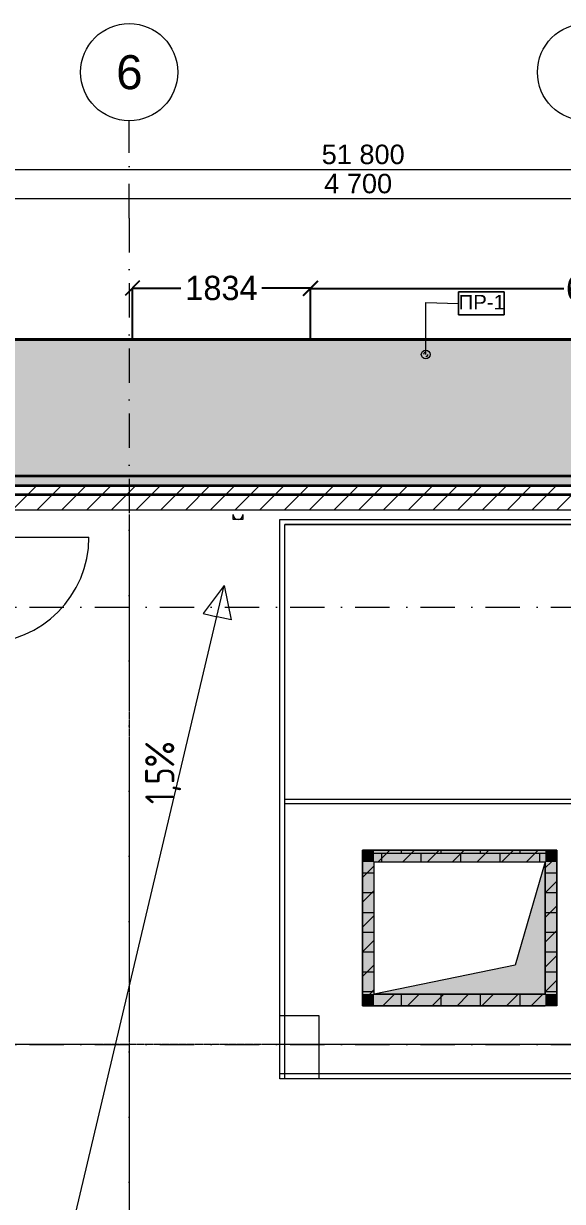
# Model space of a CAD drawing. Header units: millimetres. Extents: x 1499747 to 4230374, y -28481 to 441852.
# Drawn here: x 2454391 to 2459935, y 257261 to 269373 of the extents above; entities that cross this region are included whole.
import ezdxf
from ezdxf.xclip import XClip

# ---------------------------------------------------------------- set-up
doc = ezdxf.new("R2010")
doc.units = ezdxf.units.MM
doc.header["$MEASUREMENT"] = 0
doc.header["$XCLIPFRAME"] = 0
doc.set_wipeout_variables(frame=1)
for name, pattern in [('CENTER2', [28.575, 19.05, -3.175, 3.175, -3.175]), ('Dot & Dashed', [670.277762, 352.777767, -176.388884, 0, -141.111112]), ('Wipeout_Contour', [1000, 0, -1000]), ('Штрихпунктирная', [670.277762, 352.777767, -176.388884, 0, -141.111112])]:
    doc.linetypes.add(name, pattern=pattern)
for name, color, linetype in [('0_ANNOT_Dimensions', 7, 'Continuous'), ('13 этаж_25_2D - Общий_Ном._пера__20', 7, 'Continuous'), ('Чертеж и Рисунок', 7, 'Continuous')]:
    doc.layers.add(name, color=color, linetype=linetype)
for name, color, linetype, lineweight in [('13 этаж_25_2D - Общий_Ном._пера__1_Ном._пера__7', 7, 'Continuous', 18), ('13 этаж_25_2D - Общий_Ном._пера__20_Ном._пера__1', 1, 'Continuous', 18), ('13 этаж_25_АР 06.03 custom_70_12 этаж_13_Интерьер - Мебель_Ном._пера__153_Ном._пера__153', 153, 'Continuous', 18), ('13 этаж_25_АР 06.03 custom_70_12 этаж_13_Интерьер - Мебель_Ном._пера__5_Ном._пера__5', 5, 'Continuous', 18), ('13 этаж_25_АР 06.03 custom_70_12 этаж_13_Интерьер - Мебель_Ном._пера__8_Ном._пера__8', 8, 'Continuous', 18), ('13 этаж_25_АР 06.03 custom_70_13-ось_Ном._пера__7_Ном._пера__7', 7, 'Continuous', 18), ('13 этаж_25_АР 06.03 custom_70__8 hatch_Ном._пера__8_Ном._пера__8', 8, 'Continuous', 18), ('13 этаж_25_АР 06.03 custom_70__Оси_Ном._пера__8_Ном._пера__8', 8, 'Continuous', 18), ('13 этаж_25_АР 06.03 custom_70_Зина_Ном._пера__7_Ном._пера__7', 7, 'Continuous', 18), ('13 этаж_25_АР 06.03 custom_70_мет. конструкции_Ном._пера__5_Ном._пера__5', 5, 'Continuous', 18), ('13 этаж_25_АР 06.03 custom_70_Подложк_Ном._пера__1_Ном._пера__1', 1, 'Continuous', 18), ('13 этаж_25_АР 06.03 custom_70_Подложк_Ном._пера__8_Ном._пера__8', 8, 'Continuous', 18), ('13 этаж_25_АР 06.03 custom_70_Стойки_Ном._пера__7_Ном._пера__7', 7, 'Continuous', 18), ('13 этаж_25_АР 06.03 custom_70_Шахты 101_Ном._пера__14_Ном._пера__7', 7, 'Continuous', 18), ('13 этаж_25_АР 06.03 custom_70_Шахты 101_Ном._пера__7_Ном._пера__7', 7, 'Continuous', 18), ('13 этаж_25_АР 06.03 custom_70_Шахты_Ном._пера__7_Ном._пера__7', 7, 'Continuous', 18), ('13 этаж_25_Двери Archicad_Ном._пера__3_Ном._пера__30', 30, 'Continuous', 18), ('13 этаж_25_Конструктив - Перекрытия_Ном._пера__1_Ном._пера__7', 7, 'Continuous', 18), ('13 этаж_25_Конструктив - Стены Ненесущие Газоблок_Ном._пера__169_Ном._пера__83', 83, 'Continuous', 18), ('13 этаж_25_Конструктив - Стены Ненесущие Газоблок_Ном._пера__47_Ном._пера__7', 7, 'Continuous', 18), ('13 этаж_25_Конструктив - Стены Ненесущие Газоблок_Ном._пера__74_Ном._пера__255', 255, 'Continuous', 18), ('13 этаж_25_Парапет_Ном._пера__102_Ном._пера__9', 9, 'Continuous', 18), ('13 этаж_25_Парапет_Ном._пера__20_Ном._пера__1', 1, 'Continuous', 18), ('13 этаж_25_Размер - Осевые Размеры_Ном._пера__1_Ном._пера__7', 7, 'Continuous', 18), ('13 этаж_25_Элемент Модели - Оси_Ном._пера__2_Ном._пера__8', 8, 'Continuous', 18), ('FTP Cable', 130, 'Continuous', 30), ('Кабель 2х6 mm', 150, 'Continuous', 30)]:
    doc.layers.add(name, color=color, linetype=linetype, lineweight=lineweight)
doc.styles.add('СГЕНЕРИР_СТИЛЬ_2', font='arial.ttf')
doc.styles.add('СГЕНЕРИР_СТИЛЬ_3', font='isocpeur.ttf', dxfattribs={"width": 0.8})
doc.dimstyles.get("Standard").update_dxf_attribs({"dimtxt": 0.18, "dimasz": 0.18, "dimexe": 0.18, "dimexo": 0.0625, "dimgap": 0.09, "dimtad": 0, "dimtih": 1, "dimtoh": 1, "dimdec": 4, "dimzin": 0, "dimdsep": 46, "dimtxsty": 'Standard', "dimcen": 0.09, "dimadec": 0, "dimazin": 0, "dimtfac": 1, "dimtdec": 4, "dimtofl": 0, "dimtmove": 0, "dimatfit": 3, "dimfxl": 1, "dimtolj": 1, "dimtzin": 0, "dimarcsym": 0})
pattern_1 = [(45, (1162404.69, 34264.05), (-127.2792, 127.2792), [])]

# ---------------------------------------------------------------- blocks, each defined once
blk = doc.blocks.new('Чертеж_4_25', base_point=(1186000, 29700))
at = {"layer": '13 этаж_25_АР 06.03 custom_70__8 hatch_Ном._пера__8_Ном._пера__8', "linetype": 'Continuous', "true_color": 0xc7c8ca}
blk.add_hatch(color=9, dxfattribs=at).paths.add_polyline_path([(1190185, 42344), (1189877, 41282), (1188425, 40984), (1190185, 40984)])
at = {"layer": '13 этаж_25_АР 06.03 custom_70_Шахты_Ном._пера__7_Ном._пера__7', "linetype": 'Continuous', "true_color": 0xc7c8ca}
h = blk.add_hatch(dxfattribs=at)
h.set_pattern_fill('AR_B816_0046_0019', color=9, style=0, pattern_type=2)
h.set_pattern_definition([(0, (1023281.01, -133771.58), (0, 203.2), []), (90, (1023281.01, -133771.58), (-203.2, 203.2), [203.2, -203.2])])
h.paths.add_polyline_path([(1188305, 40864), (1190305, 40864), (1190305, 42464), (1188305, 42464)])
h.paths.add_polyline_path([(1188425, 40984), (1188425, 42344), (1190185, 42344), (1190185, 40984)], flags=0)
at = {"layer": '13 этаж_25_Конструктив - Стены Ненесущие Газоблок_Ном._пера__169_Ном._пера__83', "linetype": 'Continuous', "true_color": 0xc7c8ca}
h = blk.add_hatch(dxfattribs=at)
h.set_pattern_fill('БЛОКИ_БЕТОННЫЕ_ЭФФЕКТИВН_72', color=9, style=0, pattern_type=2)
h.set_pattern_definition(pattern_1)
h.paths.add_polyline_path([(1199455, 46214), (1184405, 46214), (1184405, 45964), (1199455, 45964)])
h = blk.add_hatch(dxfattribs=at)
h.set_pattern_fill('БЛОКИ_БЕТОННЫЕ_ЭФФЕКТИВН_72', color=9, style=0, pattern_type=2)
h.set_pattern_definition(pattern_1)
h.paths.add_polyline_path([(1188305, 42344), (1188425, 42344), (1188305, 42464)])
h = blk.add_hatch(dxfattribs=at)
h.set_pattern_fill('БЛОКИ_БЕТОННЫЕ_ЭФФЕКТИВН_72', color=9, style=0, pattern_type=2)
h.set_pattern_definition(pattern_1)
h.paths.add_polyline_path([(1188305, 42464), (1188425, 42344), (1188425, 42464)])
h = blk.add_hatch(dxfattribs=at)
h.set_pattern_fill('БЛОКИ_БЕТОННЫЕ_ЭФФЕКТИВН_72', color=9, style=0, pattern_type=2)
h.set_pattern_definition(pattern_1)
h.paths.add_polyline_path([(1190185, 42464), (1188425, 42464), (1188425, 42344), (1190185, 42344)])
at = {"layer": '13 этаж_25_Конструктив - Стены Ненесущие Газоблок_Ном._пера__169_Ном._пера__83', "linetype": 'Continuous'}
h = blk.add_hatch(dxfattribs=at)
h.set_pattern_fill('БЛОКИ_БЕТОННЫЕ_ЭФФЕКТИВН_72', color=256, style=0, pattern_type=2)
h.set_pattern_definition(pattern_1)
h.paths.add_polyline_path([(1190185, 42344), (1190305, 42344), (1190305, 42464)])
at = {"layer": '13 этаж_25_Конструктив - Стены Ненесущие Газоблок_Ном._пера__169_Ном._пера__83', "linetype": 'Continuous', "true_color": 0xc7c8ca}
h = blk.add_hatch(dxfattribs=at)
h.set_pattern_fill('БЛОКИ_БЕТОННЫЕ_ЭФФЕКТИВН_72', color=9, style=0, pattern_type=2)
h.set_pattern_definition(pattern_1)
h.paths.add_polyline_path([(1190185, 42464), (1190185, 42344), (1190305, 42464)])
h = blk.add_hatch(dxfattribs=at)
h.set_pattern_fill('БЛОКИ_БЕТОННЫЕ_ЭФФЕКТИВН_72', color=9, style=0, pattern_type=2)
h.set_pattern_definition(pattern_1)
h.paths.add_polyline_path([(1188305, 42344), (1188305, 40984), (1188425, 40984), (1188425, 42344)])
h = blk.add_hatch(dxfattribs=at)
h.set_pattern_fill('БЛОКИ_БЕТОННЫЕ_ЭФФЕКТИВН_72', color=9, style=0, pattern_type=2)
h.set_pattern_definition(pattern_1)
h.paths.add_polyline_path([(1190305, 40984), (1190305, 42344), (1190185, 42344), (1190185, 40984)])
at = {"layer": '13 этаж_25_Конструктив - Стены Ненесущие Газоблок_Ном._пера__169_Ном._пера__83', "linetype": 'Continuous'}
h = blk.add_hatch(dxfattribs=at)
h.set_pattern_fill('БЛОКИ_БЕТОННЫЕ_ЭФФЕКТИВН_72', color=256, style=0, pattern_type=2)
h.set_pattern_definition(pattern_1)
h.paths.add_polyline_path([(1188425, 40984), (1188305, 40984), (1188305, 40864)])
at = {"layer": '13 этаж_25_Конструктив - Стены Ненесущие Газоблок_Ном._пера__169_Ном._пера__83', "linetype": 'Continuous', "true_color": 0xc7c8ca}
h = blk.add_hatch(dxfattribs=at)
h.set_pattern_fill('БЛОКИ_БЕТОННЫЕ_ЭФФЕКТИВН_72', color=9, style=0, pattern_type=2)
h.set_pattern_definition(pattern_1)
h.paths.add_polyline_path([(1188425, 40984), (1188305, 40864), (1188425, 40864)])
h = blk.add_hatch(dxfattribs=at)
h.set_pattern_fill('БЛОКИ_БЕТОННЫЕ_ЭФФЕКТИВН_72', color=9, style=0, pattern_type=2)
h.set_pattern_definition(pattern_1)
h.paths.add_polyline_path([(1188425, 40864), (1190185, 40864), (1190185, 40984), (1188425, 40984)])
h = blk.add_hatch(dxfattribs=at)
h.set_pattern_fill('БЛОКИ_БЕТОННЫЕ_ЭФФЕКТИВН_72', color=9, style=0, pattern_type=2)
h.set_pattern_definition(pattern_1)
h.paths.add_polyline_path([(1190185, 40984), (1190185, 40864), (1190305, 40864)])
h = blk.add_hatch(dxfattribs=at)
h.set_pattern_fill('БЛОКИ_БЕТОННЫЕ_ЭФФЕКТИВН_72', color=9, style=0, pattern_type=2)
h.set_pattern_definition(pattern_1)
h.paths.add_polyline_path([(1190305, 40984), (1190185, 40984), (1190305, 40864)])
at = {"layer": '13 этаж_25_Конструктив - Стены Ненесущие Газоблок_Ном._пера__74_Ном._пера__255', "linetype": 'Continuous', "true_color": 0xc7c8ca}
for points in [[(1188305, 42344), (1188425, 42344), (1188305, 42464)], [(1188305, 42464), (1188425, 42344), (1188425, 42464)], [(1190185, 42464), (1188425, 42464), (1188425, 42344), (1190185, 42344)], [(1190185, 42344), (1190305, 42344), (1190305, 42464)], [(1190185, 42464), (1190185, 42344), (1190305, 42464)], [(1188305, 42344), (1188305, 40984), (1188425, 40984), (1188425, 42344)], [(1190305, 40984), (1190305, 42344), (1190185, 42344), (1190185, 40984)], [(1188425, 40984), (1188305, 40984), (1188305, 40864)], [(1188425, 40984), (1188305, 40864), (1188425, 40864)], [(1188425, 40864), (1190185, 40864), (1190185, 40984), (1188425, 40984)], [(1190185, 40984), (1190185, 40864), (1190305, 40864)], [(1190305, 40984), (1190185, 40984), (1190305, 40864)]]:
    blk.add_hatch(color=9, dxfattribs=at).paths.add_polyline_path(points)
at = {"layer": '13 этаж_25_Парапет_Ном._пера__102_Ном._пера__9', "linetype": 'Continuous', "true_color": 0xc7c8ca}
for points in [[(1181365, 46214), (1185903, 46214), (1185903, 47714), (1181365, 47714)], [(1185903, 47714), (1185903, 46214), (1214605, 46214), (1214605, 47714)]]:
    blk.add_hatch(color=9, dxfattribs=at).paths.add_polyline_path(points)
at = {"layer": '13 этаж_25_2D - Общий_Ном._пера__1_Ном._пера__7', "color": 9, "linetype": 'Continuous', "true_color": 0xc7c8ca}
blk.add_line((1188956, 47561), (1188956, 47744), dxfattribs=at)
at = {"layer": '13 этаж_25_2D - Общий_Ном._пера__1_Ном._пера__7', "color": 9, "linetype": 'Continuous', "true_color": 0xc7c8ca, "flags": 128}
for points in [[(1188956, 47584, 0.414214), (1188934, 47561)], [(1188956, 47539, 0.414214), (1188979, 47561)]]:
    blk.add_lwpolyline(points, format="xyb", dxfattribs=at)
at = {"layer": '13 этаж_25_2D - Общий_Ном._пера__1_Ном._пера__7', "color": 9, "linetype": 'Continuous', "true_color": 0xc7c8ca}
blk.add_circle((1188956, 47561), 45.6, dxfattribs=at)
at = {"layer": '13 этаж_25_АР 06.03 custom_70_12 этаж_13_Интерьер - Мебель_Ном._пера__153_Ном._пера__153', "color": 9, "linetype": 'Continuous', "true_color": 0xc7c8ca, "flags": 128}
blk.add_lwpolyline([(1187455, 40764), (1187855, 40764), (1187855, 40114), (1187455, 40114)], close=True, dxfattribs=at)
at = {"layer": '13 этаж_25_АР 06.03 custom_70_12 этаж_13_Интерьер - Мебель_Ном._пера__5_Ном._пера__5', "color": 9, "linetype": 'Continuous', "true_color": 0xc7c8ca, "flags": 128}
blk.add_lwpolyline([(1187505, 42939), (1187505, 45814)], dxfattribs=at)
at = {"layer": '13 этаж_25_АР 06.03 custom_70_12 этаж_13_Интерьер - Мебель_Ном._пера__8_Ном._пера__8', "color": 9, "linetype": 'Continuous', "true_color": 0xc7c8ca, "flags": 128}
blk.add_lwpolyline([(1187455, 40764), (1187855, 40764), (1187855, 40114), (1187455, 40114)], close=True, dxfattribs=at)
at = {"layer": '13 этаж_25_АР 06.03 custom_70__Оси_Ном._пера__8_Ном._пера__8', "color": 9, "linetype": 'CENTER2', "true_color": 0xc7c8ca}
for p, q in [((1185905, 45914), (1185905, 30214)), ((1200720, 40464), (1169820, 40464))]:
    blk.add_line(p, q, dxfattribs=at)
at = {"layer": '13 этаж_25_АР 06.03 custom_70_Зина_Ном._пера__7_Ном._пера__7', "color": 9, "linetype": 'Continuous', "true_color": 0xc7c8ca}
for p, q in [((1186883, 45186), (1186667, 44898)), ((1186883, 45186), (1186953, 44833)), ((1186667, 44898), (1186810, 44865)), ((1186953, 44833), (1186810, 44865))]:
    blk.add_line(p, q, dxfattribs=at)
at = {"layer": '13 этаж_25_АР 06.03 custom_70_мет. конструкции_Ном._пера__5_Ном._пера__5', "color": 9, "linetype": 'Continuous', "true_color": 0xc7c8ca, "flags": 128}
for points in [[(1187455, 40714), (1187455, 45864)], [(1187455, 45864), (1190655, 45864)], [(1187505, 42989), (1190655, 42989), (1190655, 42939), (1187505, 42939)], [(1187505, 40164), (1187505, 42939)], [(1187455, 40114), (1187455, 40714)], [(1187505, 40114), (1187505, 40714)], [(1190655, 40164), (1187455, 40164)], [(1190655, 40114), (1187455, 40114)]]:
    blk.add_lwpolyline(points, dxfattribs=at)
blk.add_lwpolyline([(1190655, 45814), (1187505, 45814)], close=True, dxfattribs=at)
at = {"layer": '13 этаж_25_АР 06.03 custom_70_Подложк_Ном._пера__1_Ном._пера__1', "color": 9, "linetype": 'Continuous', "true_color": 0xc7c8ca}
blk.add_arc((1187025, 45914), 50, 180, 0, dxfattribs=at)
at = {"layer": '13 этаж_25_АР 06.03 custom_70_Подложк_Ном._пера__8_Ном._пера__8', "color": 9, "linetype": 'Continuous', "true_color": 0xc7c8ca, "flags": 128}
blk.add_lwpolyline([(1187075, 45914), (1187075, 45864), (1186975, 45864), (1186975, 45914)], dxfattribs=at)
at = {"layer": '13 этаж_25_АР 06.03 custom_70_Стойки_Ном._пера__7_Ном._пера__7', "color": 9, "linetype": 'Continuous', "true_color": 0xc7c8ca, "flags": 128}
blk.add_lwpolyline([(1185325, 38609), (1186883, 45186)], dxfattribs=at)
at = {"layer": '13 этаж_25_АР 06.03 custom_70_Шахты 101_Ном._пера__14_Ном._пера__7', "color": 9, "linetype": 'Continuous', "true_color": 0xc7c8ca, "flags": 128}
blk.add_lwpolyline([(1188425, 40984), (1190185, 40984), (1190185, 42344), (1189877, 41282)], close=True, dxfattribs=at)
at = {"layer": '13 этаж_25_АР 06.03 custom_70_Шахты 101_Ном._пера__7_Ном._пера__7', "color": 9, "linetype": 'Continuous', "true_color": 0xc7c8ca, "flags": 128}
blk.add_lwpolyline([(1188425, 40984), (1188425, 42344), (1190185, 42344)], dxfattribs=at)
at = {"layer": '13 этаж_25_АР 06.03 custom_70_Шахты_Ном._пера__7_Ном._пера__7', "color": 9, "linetype": 'Continuous', "true_color": 0xc7c8ca, "flags": 128}
for points in [[(1188305, 40864), (1188305, 42464), (1190305, 42464), (1190305, 40864)], [(1188425, 40984), (1188425, 42344), (1190185, 42344), (1190185, 40984)]]:
    blk.add_lwpolyline(points, close=True, dxfattribs=at)
at = {"layer": '13 этаж_25_Двери Archicad_Ном._пера__3_Ном._пера__30', "color": 9, "linetype": 'Continuous', "true_color": 0xc7c8ca}
blk.add_line((1184405, 45682), (1185491, 45682), dxfattribs=at)
blk.add_arc((1184405, 45682), 1086, 270, 360, dxfattribs=at)
at = {"layer": '13 этаж_25_Конструктив - Перекрытия_Ном._пера__1_Ном._пера__7', "linetype": 'Continuous', "flags": 128}
blk.add_lwpolyline([(1169570, 32064), (1169570, 47364), (1181405, 47364), (1181405, 46214), (1199705, 46214), (1199705, 29914), (1190355, 29914), (1180955, 29914), (1180955, 32064)], close=True, dxfattribs=at)
at = {"layer": '13 этаж_25_Конструктив - Стены Ненесущие Газоблок_Ном._пера__47_Ном._пера__7', "color": 9, "linetype": 'Continuous', "true_color": 0xc7c8ca, "flags": 128}
for points in [[(1199705, 46214), (1184405, 46214)], [(1184405, 45964), (1199455, 45964)], [(1188305, 42464), (1188305, 42344)], [(1190305, 42464), (1188305, 42464)], [(1190305, 42464), (1190305, 42344)], [(1188305, 42344), (1188305, 40984)], [(1188425, 42344), (1190185, 42344)], [(1188425, 40984), (1188425, 42344)], [(1190185, 42344), (1190185, 40984)], [(1190305, 40864), (1190305, 42344)], [(1188305, 40864), (1188305, 40984)], [(1190185, 40984), (1188425, 40984)], [(1188305, 40864), (1190185, 40864)], [(1190305, 40864), (1190185, 40864)]]:
    blk.add_lwpolyline(points, dxfattribs=at)
at = {"layer": '13 этаж_25_Парапет_Ном._пера__20_Ном._пера__1', "color": 9, "linetype": 'Continuous', "true_color": 0xc7c8ca}
for p, q in [((1185903, 47714), (1181365, 47714)), ((1185903, 47714), (1214605, 47714)), ((1185903, 46214), (1181365, 46214)), ((1185903, 46214), (1214605, 46214))]:
    blk.add_line(p, q, dxfattribs=at)
at = {"layer": '13 этаж_25_Парапет_Ном._пера__20_Ном._пера__1', "color": 9, "linetype": 'Dot & Dashed', "true_color": 0xc7c8ca}
for p, q in [((1180952, 46214), (1185905, 46214)), ((1185903, 46214), (1214605, 46214))]:
    blk.add_line(p, q, dxfattribs=at)
at = {"layer": '13 этаж_25_Размер - Осевые Размеры_Ном._пера__1_Ном._пера__7', "linetype": 'Continuous'}
for p, q in [((1162405, 49464), (1214205, 49464)), ((1181205, 49164), (1185905, 49164)), ((1185905, 49164), (1185905, 49164)), ((1185905, 49164), (1185905, 49164)), ((1185905, 49164), (1185905, 49164)), ((1185905, 49164), (1190605, 49164)), ((1185905, 49164), (1185905, 49164))]:
    blk.add_line(p, q, dxfattribs=at)
at = {"layer": '13 этаж_25_Элемент Модели - Оси_Ном._пера__2_Ном._пера__8', "linetype": 'Штрихпунктирная'}
for p, q in [((1185905, 48964), (1185905, 49964)), ((1185905, 48964), (1185905, 14064)), ((1159405, 45964), (1216205, 45964)), ((1159405, 44964), (1216205, 44964)), ((1159405, 40464), (1216205, 40464))]:
    blk.add_line(p, q, dxfattribs=at)
at = {"layer": '13 этаж_25_Элемент Модели - Оси_Ном._пера__2_Ном._пера__8', "linetype": 'Continuous'}
blk.add_line((1185905, 48964), (1185905, 48964), dxfattribs=at)
blk.add_line((1185905, 48964), (1185905, 48964), dxfattribs=at)
for centre in [(1185905, 50464), (1190605, 50464)]:
    blk.add_circle(centre, 500, dxfattribs=at)
at = {"layer": '13 этаж_25_АР 06.03 custom_70_13-ось_Ном._пера__7_Ном._пера__7', "color": 9, "linetype": 'Continuous', "true_color": 0xc7c8ca, "insert": (1186439, 42938), "char_height": 300, "attachment_point": 7, "rotation": 90, "style": 'СГЕНЕРИР_СТИЛЬ_3'}
blk.add_mtext('\\A1;{\\pql;\\fISOCPEUR|b0|i0|c204|p0;\\W0.800000;1,5%}', dxfattribs=at)
at = {"layer": '13 этаж_25_Размер - Осевые Размеры_Ном._пера__1_Ном._пера__7', "linetype": 'Continuous', "char_height": 200, "attachment_point": 7, "style": 'СГЕНЕРИР_СТИЛЬ_2'}
for s, insert in [('\\A1;{\\pql;\\fArial|b0|i0|c204|p0;\\W1.000000;51\xa0800}', (1187885, 49516)), ('\\A1;{\\pql;\\fArial|b0|i0|c204|p0;\\W1.000000;4\xa0700}', (1187911, 49216))]:
    blk.add_mtext(s, dxfattribs=dict(at, insert=insert))
at = {"layer": '13 этаж_25_Элемент Модели - Оси_Ном._пера__2_Ном._пера__8', "linetype": 'Continuous', "insert": (1185771, 50639), "char_height": 350, "attachment_point": 1, "style": 'СГЕНЕРИР_СТИЛЬ_2'}
blk.add_mtext('\\A1;{\\pql;\\fArial|b0|i0|c204|p0;\\W1.000000;6}', dxfattribs=at)
at = {"color": 9, "linetype": 'Wipeout_Contour', "ltscale": 4761997.472742094, "true_color": 0xc7c8ca}
blk.add_wipeout([(1189294, 48204), (1189294, 47968), (1189762, 47968), (1189762, 48204)], dxfattribs=at).dxf.layer = '13 этаж_25_2D - Общий_Ном._пера__20'
at = {"layer": '13 этаж_25_2D - Общий_Ном._пера__1_Ном._пера__7', "color": 9, "linetype": 'Continuous', "true_color": 0xc7c8ca, "flags": 128}
blk.add_lwpolyline([(1188956, 47561), (1188956, 48095), (1189294, 48086)], dxfattribs=at)
blk.add_lwpolyline([(1189294, 48204), (1189762, 48204), (1189762, 47968), (1189294, 47968)], close=True, dxfattribs=at)
at = {"layer": '13 этаж_25_2D - Общий_Ном._пера__20_Ном._пера__1', "color": 9, "linetype": 'Continuous', "true_color": 0xc7c8ca}
for p, q in [((1189294, 48204), (1189294, 47968)), ((1189762, 48204), (1189294, 48204)), ((1189762, 47968), (1189762, 48204)), ((1189294, 47968), (1189762, 47968))]:
    blk.add_line(p, q, dxfattribs=at)
at = {"layer": '13 этаж_25_2D - Общий_Ном._пера__20_Ном._пера__1', "color": 9, "linetype": 'Continuous', "true_color": 0xc7c8ca, "insert": (1189294, 48099), "char_height": 150, "attachment_point": 4, "style": 'СГЕНЕРИР_СТИЛЬ_2'}
blk.add_mtext('\\A1;{\\pql;\\fArial|b0|i0|c204|p0;\\W1.000000;ПР-1}', dxfattribs=at)
blk = doc.blocks.new('_Oblique')
at = {"color": 0, "linetype": 'ByBlock', "lineweight": -2}
blk.add_line((-0.5, -0.5), (0.5, 0.5), dxfattribs=at)
blk = doc.blocks.new('*D255')
at = {"layer": '0_ANNOT_Dimensions', "color": 0, "lineweight": -2, "transparency": 16777216}
for p, q in [((2457344, 266123), (2457344, 266650)), ((2457344, 266650), (2459948, 266650)), ((2463344, 266650), (2460739, 266650)), ((2463344, 266123), (2463344, 266650))]:
    blk.add_line(p, q, dxfattribs=at)
at = {"layer": 'Defpoints', "color": 0, "lineweight": 30, "transparency": 16777216}
for p in [(2463344, 266650), (2457344, 266123), (2463344, 266123)]:
    blk.add_point(p, dxfattribs=at)
at = {"layer": '0_ANNOT_Dimensions', "color": 0, "lineweight": -2, "transparency": 16777216, "xscale": 150, "yscale": 150, "zscale": 150, "rotation": 180}
blk.add_blockref('_Oblique', (2457344, 266650), dxfattribs=at)
at = {"layer": '0_ANNOT_Dimensions', "color": 0, "lineweight": -2, "transparency": 16777216, "xscale": 150, "yscale": 150, "zscale": 150}
blk.add_blockref('_Oblique', (2463344, 266650), dxfattribs=at)
at = {"layer": '0_ANNOT_Dimensions', "color": 0, "lineweight": 25, "transparency": 16777216, "insert": (2460344, 266650), "char_height": 250, "attachment_point": 5}
blk.add_mtext('\\A1;6000', dxfattribs=at)
blk = doc.blocks.new('*D256')
at = {"layer": '0_ANNOT_Dimensions', "color": 0, "lineweight": -2, "transparency": 16777216}
for p, q in [((2455510, 266126), (2455510, 266653)), ((2455510, 266653), (2456010, 266653)), ((2457344, 266653), (2456843, 266653)), ((2457344, 266123), (2457344, 266653))]:
    blk.add_line(p, q, dxfattribs=at)
at = {"layer": 'Defpoints', "color": 0, "lineweight": 30, "transparency": 16777216}
for p in [(2457344, 266653), (2455510, 266126), (2457344, 266123)]:
    blk.add_point(p, dxfattribs=at)
at = {"layer": '0_ANNOT_Dimensions', "color": 0, "lineweight": -2, "transparency": 16777216, "xscale": 150, "yscale": 150, "zscale": 150, "rotation": 180}
blk.add_blockref('_Oblique', (2455510, 266653), dxfattribs=at)
at = {"layer": '0_ANNOT_Dimensions', "color": 0, "lineweight": -2, "transparency": 16777216, "xscale": 150, "yscale": 150, "zscale": 150}
blk.add_blockref('_Oblique', (2457344, 266653), dxfattribs=at)
at = {"layer": '0_ANNOT_Dimensions', "color": 0, "lineweight": 25, "transparency": 16777216, "insert": (2456427, 266653), "char_height": 250, "attachment_point": 5}
blk.add_mtext('\\A1;1834', dxfattribs=at)

msp = doc.modelspace()

# ---------------------------------------------------------------- block references
at = {"layer": 'Чертеж и Рисунок', "linetype": 'Continuous'}
ref = msp.add_blockref('Чертеж_4_25', (2455572.80168, 248109.33943), dxfattribs=at)
XClip(ref).set_block_clipping_path([(1144000, 0), (1228000, 59400.0000000006)])

# ---------------------------------------------------------------- next in the draw order: linework, layer by layer
at = {"layer": 'FTP Cable', "lineweight": 35}
for points in [[(2450539.71334, 266518.79101), (2450539.71334, 265879.0716), (2451182.15136, 265879.0716), (2451182.15136, 264621.98056), (2465576.86849, 264624.86303), (2465576.86849, 262685.6432), (2465427.34839, 262685.6432)], [(2465425.68586, 262670.001), (2465700.10048, 262670.001), (2465697.97877, 264718.52163), (2451307.13295, 264718.52163), (2451307.13295, 266004.03043), (2450648.1756, 266004.03043), (2450648.1756, 266518.79101)], [(2465427.34839, 262700.50036), (2465472.57327, 262700.50036), (2465472.57327, 264526.12553), (2451033.63966, 264526.12553), (2451033.63966, 265773.42179), (2443794.96763, 265773.42179), (2443794.96763, 266122.05852)]]:
    msp.add_lwpolyline(points, dxfattribs=at)
at = {"layer": 'Кабель 2х6 mm', "color": 116, "lineweight": 40, "true_color": 0x136734}
for points in [[(2449677.4918, 266123.3902), (2455509.81534, 266126.04953)], [(2457343.51342, 266123.3902), (2463343.51342, 266123.3902)]]:
    msp.add_lwpolyline(points, dxfattribs=at)
at = {"layer": 'Кабель 2х6 mm', "color": 85, "lineweight": 40, "true_color": 0x58ba48}
msp.add_lwpolyline([(2455509.81534, 266126.04953), (2457343.51342, 266123.3902)], dxfattribs=at)

# ---------------------------------------------------------------- next in the draw order: dimensions: what is measured, and where the dimension line sits
at = {"layer": '0_ANNOT_Dimensions', "lineweight": 25}
for base, p1, p2, picture, middle in [((2457343.51342, 266652.80071), (2455509.81534, 266126.04953), (2457343.51342, 266123.3902), '*D256', (2456426.66438, 266652.80071)), ((2463343.51342, 266649.96137), (2457343.51342, 266123.3902), (2463343.51342, 266123.3902), '*D255', (2460343.51342, 266649.96137))]:
    dim = msp.add_linear_dim(base=base, p1=p1, p2=p2, dimstyle='Standard', override={"dimtxt": 250, "dimasz": 150, "dimdec": 0, "dimblk1": 'Oblique', "dimblk2": 'Oblique', "dimsah": 1}, dxfattribs=at)
    dim.commit()
    dim.dimension.update_dxf_attribs({"geometry": picture, "text_midpoint": middle})

doc.saveas('drawing.dxf')
